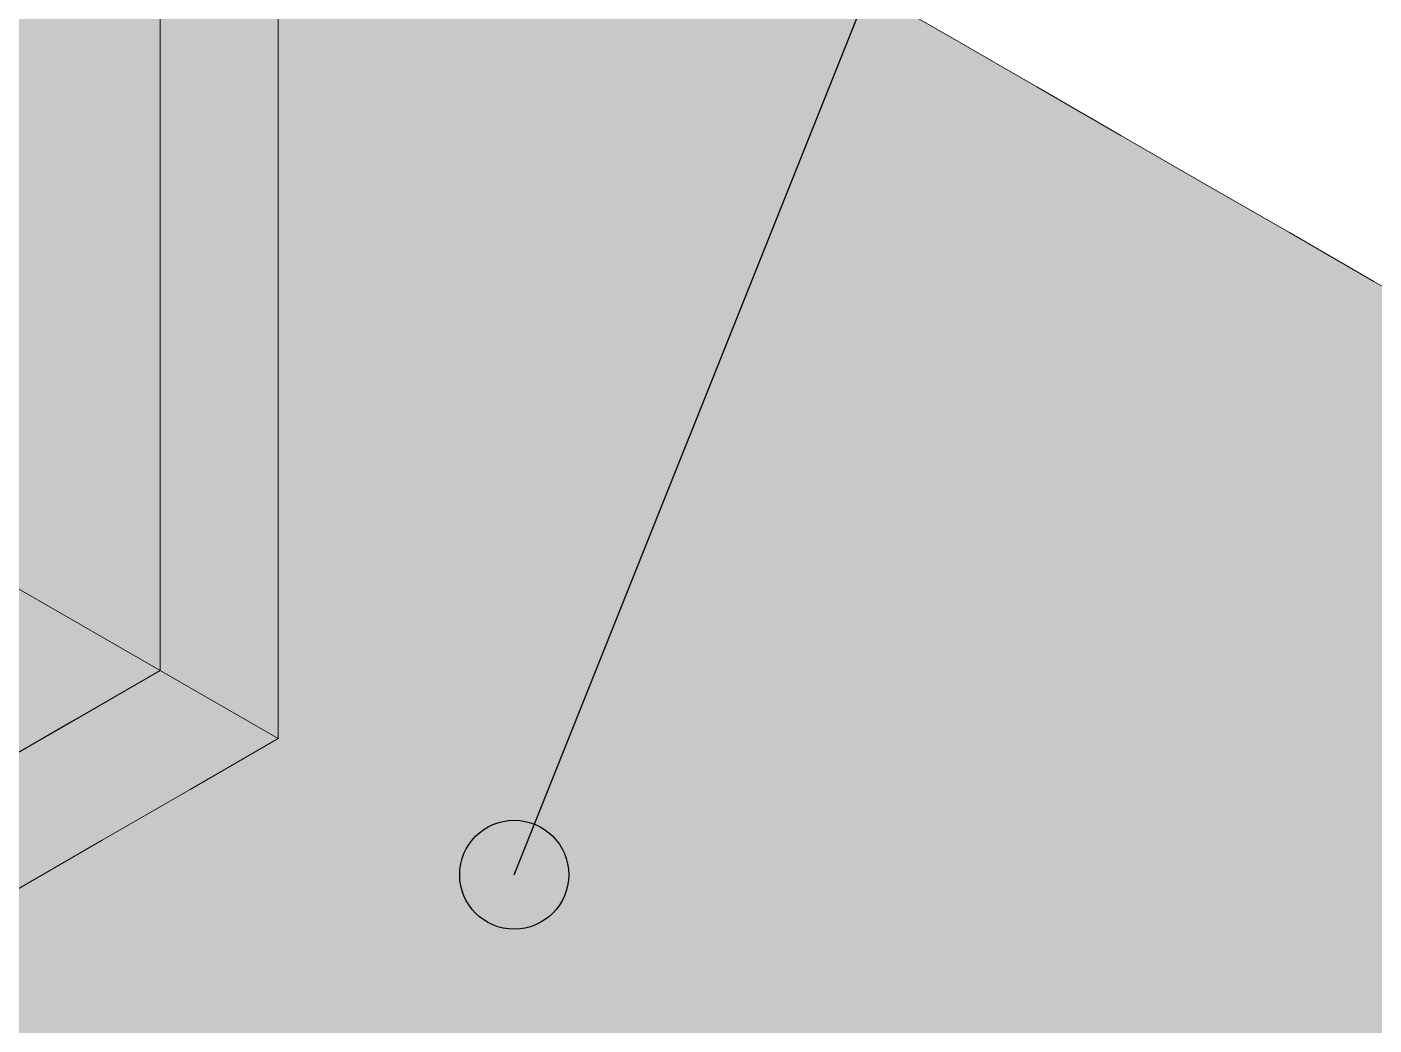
# Model space of a CAD drawing. Header units: metres. Extents: x 349021 to 349543, y 9281040 to 9281959.
# Drawn here: x 349203.7502 to 349203.948, y 9281042.2009 to 9281042.3475 of the extents above; entities that cross this region are included whole.
import ezdxf

# ---------------------------------------------------------------- set-up
doc = ezdxf.new("R2010")
doc.units = ezdxf.units.M
doc.header["$LTSCALE"] = 0.25
doc.layers.add('ISO-3D', color=7, linetype='CONTINUOUS', lineweight=13)
doc.layers.add('ISO-3D-ARISTAS', color=250, linetype='CONTINUOUS', lineweight=13)
doc.layers.add('LLAMADAS-NUM', color=30, linetype='CONTINUOUS', lineweight=25, true_color=0xc05014)

msp = doc.modelspace()

# ---------------------------------------------------------------- linework, layer by layer
at = {"layer": 'ISO-3D', "true_color": 0x7f7e7a}
for points in [[(349203.76981, 9281042.353), (349203.75769, 9281042.346), (349203.76981, 9281042.368), (349203.75769, 9281042.361)], [(349203.75769, 9281042.346), (349203.74556, 9281042.339), (349203.75769, 9281042.361), (349203.74556, 9281042.354)], [(349203.76981, 9281042.33871), (349203.75769, 9281042.33171), (349203.76981, 9281042.353), (349203.75769, 9281042.346)], [(349203.75769, 9281042.33171), (349203.74556, 9281042.32471), (349203.75769, 9281042.346), (349203.74556, 9281042.339)], [(349203.76981, 9281042.32443), (349203.75769, 9281042.31743), (349203.76981, 9281042.33871), (349203.75769, 9281042.33171)], [(349203.75769, 9281042.31743), (349203.74556, 9281042.31043), (349203.75769, 9281042.33171), (349203.74556, 9281042.32471)], [(349203.76981, 9281042.31014), (349203.75769, 9281042.30314), (349203.76981, 9281042.32443), (349203.75769, 9281042.31743)], [(349203.75769, 9281042.30314), (349203.74556, 9281042.29614), (349203.75769, 9281042.31743), (349203.74556, 9281042.31043)], [(349203.76981, 9281042.29586), (349203.75769, 9281042.28886), (349203.76981, 9281042.31014), (349203.75769, 9281042.30314)], [(349203.75769, 9281042.28886), (349203.74556, 9281042.28186), (349203.75769, 9281042.30314), (349203.74556, 9281042.29614)], [(349203.76981, 9281042.28157), (349203.75769, 9281042.27457), (349203.76981, 9281042.29586), (349203.75769, 9281042.28886)], [(349203.75769, 9281042.27457), (349203.74556, 9281042.26757), (349203.75769, 9281042.28886), (349203.74556, 9281042.28186)], [(349203.76981, 9281042.26729), (349203.75769, 9281042.26029), (349203.76981, 9281042.28157), (349203.75769, 9281042.27457)], [(349203.75769, 9281042.26029), (349203.74556, 9281042.25329), (349203.75769, 9281042.27457), (349203.74556, 9281042.26757)], [(349203.76981, 9281042.253), (349203.75769, 9281042.246), (349203.76981, 9281042.26729), (349203.75769, 9281042.26029)], [(349203.75769, 9281042.246), (349203.74556, 9281042.239), (349203.75769, 9281042.26029), (349203.74556, 9281042.25329)]]:
    msp.add_solid(points, dxfattribs=at)
at = {"layer": 'ISO-3D', "true_color": 0x8e8d88}
for points in [[(349203.74672, 9281042.35205), (349203.75826, 9281042.34538), (349203.74672, 9281042.36633), (349203.75826, 9281042.35967)], [(349203.7742, 9281042.3519), (349203.76128, 9281042.34444), (349203.7742, 9281042.36645), (349203.76128, 9281042.35898)], [(349203.75826, 9281042.34538), (349203.76981, 9281042.33871), (349203.75826, 9281042.35967), (349203.76981, 9281042.353)], [(349203.76128, 9281042.34444), (349203.74835, 9281042.33697), (349203.76128, 9281042.35898), (349203.74835, 9281042.35152)], [(349203.78713, 9281042.34482), (349203.7742, 9281042.33735), (349203.78713, 9281042.35936), (349203.7742, 9281042.3519)], [(349203.74672, 9281042.33776), (349203.75826, 9281042.3311), (349203.74672, 9281042.35205), (349203.75826, 9281042.34538)], [(349203.7742, 9281042.33735), (349203.76128, 9281042.32989), (349203.7742, 9281042.3519), (349203.76128, 9281042.34444)], [(349203.76128, 9281042.32989), (349203.74835, 9281042.32243), (349203.76128, 9281042.34444), (349203.74835, 9281042.33697)], [(349203.75826, 9281042.3311), (349203.76981, 9281042.32443), (349203.75826, 9281042.34538), (349203.76981, 9281042.33871)], [(349203.78713, 9281042.33027), (349203.7742, 9281042.32281), (349203.78713, 9281042.34482), (349203.7742, 9281042.33735)], [(349203.74672, 9281042.32348), (349203.75826, 9281042.31681), (349203.74672, 9281042.33776), (349203.75826, 9281042.3311)], [(349203.7742, 9281042.32281), (349203.76128, 9281042.31535), (349203.7742, 9281042.33735), (349203.76128, 9281042.32989)], [(349203.76128, 9281042.31535), (349203.74835, 9281042.30788), (349203.76128, 9281042.32989), (349203.74835, 9281042.32243)], [(349203.75826, 9281042.31681), (349203.76981, 9281042.31014), (349203.75826, 9281042.3311), (349203.76981, 9281042.32443)], [(349203.78713, 9281042.31573), (349203.7742, 9281042.30826), (349203.78713, 9281042.33027), (349203.7742, 9281042.32281)], [(349203.74672, 9281042.30919), (349203.75826, 9281042.30252), (349203.74672, 9281042.32348), (349203.75826, 9281042.31681)], [(349203.7742, 9281042.30826), (349203.76128, 9281042.3008), (349203.7742, 9281042.32281), (349203.76128, 9281042.31535)], [(349203.75826, 9281042.30252), (349203.76981, 9281042.29586), (349203.75826, 9281042.31681), (349203.76981, 9281042.31014)], [(349203.76128, 9281042.3008), (349203.74835, 9281042.29334), (349203.76128, 9281042.31535), (349203.74835, 9281042.30788)], [(349203.78713, 9281042.30118), (349203.7742, 9281042.29372), (349203.78713, 9281042.31573), (349203.7742, 9281042.30826)], [(349203.74672, 9281042.2949), (349203.75826, 9281042.28824), (349203.74672, 9281042.30919), (349203.75826, 9281042.30252)], [(349203.7742, 9281042.29372), (349203.76128, 9281042.28625), (349203.7742, 9281042.30826), (349203.76128, 9281042.3008)], [(349203.75826, 9281042.28824), (349203.76981, 9281042.28157), (349203.75826, 9281042.30252), (349203.76981, 9281042.29586)], [(349203.76128, 9281042.28625), (349203.74835, 9281042.27879), (349203.76128, 9281042.3008), (349203.74835, 9281042.29334)], [(349203.78713, 9281042.28664), (349203.7742, 9281042.27917), (349203.78713, 9281042.30118), (349203.7742, 9281042.29372)], [(349203.74672, 9281042.28062), (349203.75826, 9281042.27395), (349203.74672, 9281042.2949), (349203.75826, 9281042.28824)], [(349203.7742, 9281042.27917), (349203.76128, 9281042.27171), (349203.7742, 9281042.29372), (349203.76128, 9281042.28625)], [(349203.75826, 9281042.27395), (349203.76981, 9281042.26729), (349203.75826, 9281042.28824), (349203.76981, 9281042.28157)], [(349203.78713, 9281042.27209), (349203.7742, 9281042.26463), (349203.78713, 9281042.28664), (349203.7742, 9281042.27917)], [(349203.76128, 9281042.27171), (349203.74835, 9281042.26425), (349203.76128, 9281042.28625), (349203.74835, 9281042.27879)], [(349203.74672, 9281042.26633), (349203.75826, 9281042.25967), (349203.74672, 9281042.28062), (349203.75826, 9281042.27395)], [(349203.7742, 9281042.26463), (349203.76128, 9281042.25716), (349203.7742, 9281042.27917), (349203.76128, 9281042.27171)], [(349203.75826, 9281042.25967), (349203.76981, 9281042.253), (349203.75826, 9281042.27395), (349203.76981, 9281042.26729)], [(349203.76128, 9281042.25716), (349203.74835, 9281042.2497), (349203.76128, 9281042.27171), (349203.74835, 9281042.26425)], [(349203.78713, 9281042.25755), (349203.7742, 9281042.25008), (349203.78713, 9281042.27209), (349203.7742, 9281042.26463)], [(349203.7742, 9281042.25008), (349203.76128, 9281042.24262), (349203.7742, 9281042.26463), (349203.76128, 9281042.25716)], [(349203.76128, 9281042.24262), (349203.74835, 9281042.23516), (349203.76128, 9281042.25716), (349203.74835, 9281042.2497)], [(349203.78713, 9281042.243), (349203.7742, 9281042.23554), (349203.78713, 9281042.25755), (349203.7742, 9281042.25008)], [(349203.7742, 9281042.23554), (349203.76128, 9281042.22807), (349203.7742, 9281042.25008), (349203.76128, 9281042.24262)], [(349203.76128, 9281042.22807), (349203.74835, 9281042.22061), (349203.76128, 9281042.24262), (349203.74835, 9281042.23516)]]:
    msp.add_solid(points, dxfattribs=at)
at = {"layer": 'ISO-3D', "true_color": 0x9e9d98}
for points in [[(349203.7995, 9281042.35086), (349203.81188, 9281042.34371), (349203.7995, 9281042.36586), (349203.81188, 9281042.35871)], [(349203.82425, 9281042.35157), (349203.83662, 9281042.34443), (349203.82425, 9281042.36657), (349203.83662, 9281042.35943)], [(349203.84899, 9281042.35229), (349203.86136, 9281042.34514), (349203.84899, 9281042.36729), (349203.86136, 9281042.36014)], [(349203.86136, 9281042.34514), (349203.87373, 9281042.338), (349203.86136, 9281042.36014), (349203.87373, 9281042.353)], [(349203.78713, 9281042.343), (349203.7995, 9281042.33586), (349203.78713, 9281042.358), (349203.7995, 9281042.35086)], [(349203.81188, 9281042.34371), (349203.82425, 9281042.33657), (349203.81188, 9281042.35871), (349203.82425, 9281042.35157)], [(349203.83662, 9281042.34443), (349203.84899, 9281042.33729), (349203.83662, 9281042.35943), (349203.84899, 9281042.35229)], [(349203.82425, 9281042.33657), (349203.83662, 9281042.32943), (349203.82425, 9281042.35157), (349203.83662, 9281042.34443)], [(349203.84899, 9281042.33729), (349203.86136, 9281042.33014), (349203.84899, 9281042.35229), (349203.86136, 9281042.34514)], [(349203.87373, 9281042.338), (349203.88611, 9281042.33086), (349203.87373, 9281042.353), (349203.88611, 9281042.34586)], [(349203.7995, 9281042.33586), (349203.81188, 9281042.32871), (349203.7995, 9281042.35086), (349203.81188, 9281042.34371)], [(349203.88611, 9281042.33086), (349203.89848, 9281042.32371), (349203.88611, 9281042.34586), (349203.89848, 9281042.33871)], [(349203.81188, 9281042.32871), (349203.82425, 9281042.32157), (349203.81188, 9281042.34371), (349203.82425, 9281042.33657)], [(349203.83662, 9281042.32943), (349203.84899, 9281042.32229), (349203.83662, 9281042.34443), (349203.84899, 9281042.33729)], [(349203.86136, 9281042.33014), (349203.87373, 9281042.323), (349203.86136, 9281042.34514), (349203.87373, 9281042.338)], [(349203.78713, 9281042.32871), (349203.7995, 9281042.32157), (349203.78713, 9281042.343), (349203.7995, 9281042.33586)], [(349203.87373, 9281042.323), (349203.88611, 9281042.31586), (349203.87373, 9281042.338), (349203.88611, 9281042.33086)], [(349203.89848, 9281042.32371), (349203.91085, 9281042.31657), (349203.89848, 9281042.33871), (349203.91085, 9281042.33157)], [(349203.7995, 9281042.32157), (349203.81188, 9281042.31443), (349203.7995, 9281042.33586), (349203.81188, 9281042.32871)], [(349203.82425, 9281042.32157), (349203.83662, 9281042.31443), (349203.82425, 9281042.33657), (349203.83662, 9281042.32943)], [(349203.84899, 9281042.32229), (349203.86136, 9281042.31514), (349203.84899, 9281042.33729), (349203.86136, 9281042.33014)], [(349203.86136, 9281042.31514), (349203.87373, 9281042.308), (349203.86136, 9281042.33014), (349203.87373, 9281042.323)], [(349203.88611, 9281042.31586), (349203.89848, 9281042.30871), (349203.88611, 9281042.33086), (349203.89848, 9281042.32371)], [(349203.91085, 9281042.31657), (349203.92322, 9281042.30943), (349203.91085, 9281042.33157), (349203.92322, 9281042.32443)], [(349203.78713, 9281042.31443), (349203.7995, 9281042.30729), (349203.78713, 9281042.32871), (349203.7995, 9281042.32157)], [(349203.81188, 9281042.31443), (349203.82425, 9281042.30729), (349203.81188, 9281042.32871), (349203.82425, 9281042.32157)], [(349203.83662, 9281042.31443), (349203.84899, 9281042.30729), (349203.83662, 9281042.32943), (349203.84899, 9281042.32229)], [(349203.92322, 9281042.30943), (349203.93559, 9281042.30229), (349203.92322, 9281042.32443), (349203.93559, 9281042.31729)], [(349203.84899, 9281042.30729), (349203.86136, 9281042.30014), (349203.84899, 9281042.32229), (349203.86136, 9281042.31514)], [(349203.87373, 9281042.308), (349203.88611, 9281042.30086), (349203.87373, 9281042.323), (349203.88611, 9281042.31586)], [(349203.89848, 9281042.30871), (349203.91085, 9281042.30157), (349203.89848, 9281042.32371), (349203.91085, 9281042.31657)], [(349203.7995, 9281042.30729), (349203.81188, 9281042.30014), (349203.7995, 9281042.32157), (349203.81188, 9281042.31443)], [(349203.82425, 9281042.30729), (349203.83662, 9281042.30014), (349203.82425, 9281042.32157), (349203.83662, 9281042.31443)], [(349203.91085, 9281042.30157), (349203.92322, 9281042.29443), (349203.91085, 9281042.31657), (349203.92322, 9281042.30943)], [(349203.93559, 9281042.30229), (349203.94797, 9281042.29514), (349203.93559, 9281042.31729), (349203.94797, 9281042.31014)], [(349203.78713, 9281042.30014), (349203.7995, 9281042.293), (349203.78713, 9281042.31443), (349203.7995, 9281042.30729)], [(349203.81188, 9281042.30014), (349203.82425, 9281042.293), (349203.81188, 9281042.31443), (349203.82425, 9281042.30729)], [(349203.83662, 9281042.30014), (349203.84899, 9281042.293), (349203.83662, 9281042.31443), (349203.84899, 9281042.30729)], [(349203.86136, 9281042.30014), (349203.87373, 9281042.293), (349203.86136, 9281042.31514), (349203.87373, 9281042.308)], [(349203.88611, 9281042.30086), (349203.89848, 9281042.29371), (349203.88611, 9281042.31586), (349203.89848, 9281042.30871)], [(349203.94797, 9281042.29514), (349203.96034, 9281042.288), (349203.94797, 9281042.31014), (349203.96034, 9281042.303)], [(349203.89848, 9281042.29371), (349203.91085, 9281042.28657), (349203.89848, 9281042.30871), (349203.91085, 9281042.30157)], [(349203.92322, 9281042.29443), (349203.93559, 9281042.28729), (349203.92322, 9281042.30943), (349203.93559, 9281042.30229)], [(349203.7995, 9281042.293), (349203.81188, 9281042.28586), (349203.7995, 9281042.30729), (349203.81188, 9281042.30014)], [(349203.82425, 9281042.293), (349203.83662, 9281042.28586), (349203.82425, 9281042.30729), (349203.83662, 9281042.30014)], [(349203.84899, 9281042.293), (349203.86136, 9281042.28586), (349203.84899, 9281042.30729), (349203.86136, 9281042.30014)], [(349203.87373, 9281042.293), (349203.88611, 9281042.28586), (349203.87373, 9281042.308), (349203.88611, 9281042.30086)], [(349203.93559, 9281042.28729), (349203.94797, 9281042.28014), (349203.93559, 9281042.30229), (349203.94797, 9281042.29514)], [(349203.78713, 9281042.28586), (349203.7995, 9281042.27871), (349203.78713, 9281042.30014), (349203.7995, 9281042.293)], [(349203.81188, 9281042.28586), (349203.82425, 9281042.27871), (349203.81188, 9281042.30014), (349203.82425, 9281042.293)], [(349203.83662, 9281042.28586), (349203.84899, 9281042.27871), (349203.83662, 9281042.30014), (349203.84899, 9281042.293)], [(349203.86136, 9281042.28586), (349203.87373, 9281042.27871), (349203.86136, 9281042.30014), (349203.87373, 9281042.293)], [(349203.88611, 9281042.28586), (349203.89848, 9281042.27871), (349203.88611, 9281042.30086), (349203.89848, 9281042.29371)], [(349203.91085, 9281042.28657), (349203.92322, 9281042.27943), (349203.91085, 9281042.30157), (349203.92322, 9281042.29443)], [(349203.92322, 9281042.27943), (349203.93559, 9281042.27229), (349203.92322, 9281042.29443), (349203.93559, 9281042.28729)], [(349203.94797, 9281042.28014), (349203.96034, 9281042.273), (349203.94797, 9281042.29514), (349203.96034, 9281042.288)], [(349203.7995, 9281042.27871), (349203.81188, 9281042.27157), (349203.7995, 9281042.293), (349203.81188, 9281042.28586)], [(349203.82425, 9281042.27871), (349203.83662, 9281042.27157), (349203.82425, 9281042.293), (349203.83662, 9281042.28586)], [(349203.84899, 9281042.27871), (349203.86136, 9281042.27157), (349203.84899, 9281042.293), (349203.86136, 9281042.28586)], [(349203.87373, 9281042.27871), (349203.88611, 9281042.27157), (349203.87373, 9281042.293), (349203.88611, 9281042.28586)], [(349203.89848, 9281042.27871), (349203.91085, 9281042.27157), (349203.89848, 9281042.29371), (349203.91085, 9281042.28657)], [(349203.91085, 9281042.27157), (349203.92322, 9281042.26443), (349203.91085, 9281042.28657), (349203.92322, 9281042.27943)], [(349203.93559, 9281042.27229), (349203.94797, 9281042.26514), (349203.93559, 9281042.28729), (349203.94797, 9281042.28014)], [(349203.78713, 9281042.27157), (349203.7995, 9281042.26443), (349203.78713, 9281042.28586), (349203.7995, 9281042.27871)], [(349203.81188, 9281042.27157), (349203.82425, 9281042.26443), (349203.81188, 9281042.28586), (349203.82425, 9281042.27871)], [(349203.83662, 9281042.27157), (349203.84899, 9281042.26443), (349203.83662, 9281042.28586), (349203.84899, 9281042.27871)], [(349203.86136, 9281042.27157), (349203.87373, 9281042.26443), (349203.86136, 9281042.28586), (349203.87373, 9281042.27871)], [(349203.88611, 9281042.27157), (349203.89848, 9281042.26443), (349203.88611, 9281042.28586), (349203.89848, 9281042.27871)], [(349203.7995, 9281042.26443), (349203.81188, 9281042.25729), (349203.7995, 9281042.27871), (349203.81188, 9281042.27157)], [(349203.82425, 9281042.26443), (349203.83662, 9281042.25729), (349203.82425, 9281042.27871), (349203.83662, 9281042.27157)], [(349203.84899, 9281042.26443), (349203.86136, 9281042.25729), (349203.84899, 9281042.27871), (349203.86136, 9281042.27157)], [(349203.87373, 9281042.26443), (349203.88611, 9281042.25729), (349203.87373, 9281042.27871), (349203.88611, 9281042.27157)], [(349203.89848, 9281042.26443), (349203.91085, 9281042.25729), (349203.89848, 9281042.27871), (349203.91085, 9281042.27157)], [(349203.92322, 9281042.26443), (349203.93559, 9281042.25729), (349203.92322, 9281042.27943), (349203.93559, 9281042.27229)], [(349203.94797, 9281042.26514), (349203.96034, 9281042.258), (349203.94797, 9281042.28014), (349203.96034, 9281042.273)], [(349203.78713, 9281042.25729), (349203.7995, 9281042.25014), (349203.78713, 9281042.27157), (349203.7995, 9281042.26443)], [(349203.81188, 9281042.25729), (349203.82425, 9281042.25014), (349203.81188, 9281042.27157), (349203.82425, 9281042.26443)], [(349203.83662, 9281042.25729), (349203.84899, 9281042.25014), (349203.83662, 9281042.27157), (349203.84899, 9281042.26443)], [(349203.86136, 9281042.25729), (349203.87373, 9281042.25014), (349203.86136, 9281042.27157), (349203.87373, 9281042.26443)], [(349203.88611, 9281042.25729), (349203.89848, 9281042.25014), (349203.88611, 9281042.27157), (349203.89848, 9281042.26443)], [(349203.91085, 9281042.25729), (349203.92322, 9281042.25014), (349203.91085, 9281042.27157), (349203.92322, 9281042.26443)], [(349203.93559, 9281042.25729), (349203.94797, 9281042.25014), (349203.93559, 9281042.27229), (349203.94797, 9281042.26514)], [(349203.74672, 9281042.253), (349203.75826, 9281042.24633), (349203.74672, 9281042.26633), (349203.75826, 9281042.25967)], [(349203.94797, 9281042.25014), (349203.96034, 9281042.243), (349203.94797, 9281042.26514), (349203.96034, 9281042.258)], [(349203.7995, 9281042.25014), (349203.81188, 9281042.243), (349203.7995, 9281042.26443), (349203.81188, 9281042.25729)], [(349203.82425, 9281042.25014), (349203.83662, 9281042.243), (349203.82425, 9281042.26443), (349203.83662, 9281042.25729)], [(349203.84899, 9281042.25014), (349203.86136, 9281042.243), (349203.84899, 9281042.26443), (349203.86136, 9281042.25729)], [(349203.87373, 9281042.25014), (349203.88611, 9281042.243), (349203.87373, 9281042.26443), (349203.88611, 9281042.25729)], [(349203.89848, 9281042.25014), (349203.91085, 9281042.243), (349203.89848, 9281042.26443), (349203.91085, 9281042.25729)], [(349203.92322, 9281042.25014), (349203.93559, 9281042.243), (349203.92322, 9281042.26443), (349203.93559, 9281042.25729)], [(349203.75826, 9281042.24633), (349203.76981, 9281042.23967), (349203.75826, 9281042.25967), (349203.76981, 9281042.253)], [(349203.78713, 9281042.243), (349203.7995, 9281042.23586), (349203.78713, 9281042.25729), (349203.7995, 9281042.25014)], [(349203.81188, 9281042.243), (349203.82425, 9281042.23586), (349203.81188, 9281042.25729), (349203.82425, 9281042.25014)], [(349203.83662, 9281042.243), (349203.84899, 9281042.23586), (349203.83662, 9281042.25729), (349203.84899, 9281042.25014)], [(349203.86136, 9281042.243), (349203.87373, 9281042.23586), (349203.86136, 9281042.25729), (349203.87373, 9281042.25014)], [(349203.88611, 9281042.243), (349203.89848, 9281042.23586), (349203.88611, 9281042.25729), (349203.89848, 9281042.25014)], [(349203.91085, 9281042.243), (349203.92322, 9281042.23586), (349203.91085, 9281042.25729), (349203.92322, 9281042.25014)], [(349203.93559, 9281042.243), (349203.94797, 9281042.23586), (349203.93559, 9281042.25729), (349203.94797, 9281042.25014)], [(349203.74672, 9281042.23967), (349203.75826, 9281042.233), (349203.74672, 9281042.253), (349203.75826, 9281042.24633)], [(349203.76981, 9281042.23967), (349203.77847, 9281042.23467), (349203.76981, 9281042.253), (349203.77847, 9281042.248)], [(349203.7995, 9281042.23586), (349203.81188, 9281042.22871), (349203.7995, 9281042.25014), (349203.81188, 9281042.243)], [(349203.82425, 9281042.23586), (349203.83662, 9281042.22871), (349203.82425, 9281042.25014), (349203.83662, 9281042.243)], [(349203.84899, 9281042.23586), (349203.86136, 9281042.22871), (349203.84899, 9281042.25014), (349203.86136, 9281042.243)], [(349203.87373, 9281042.23586), (349203.88611, 9281042.22871), (349203.87373, 9281042.25014), (349203.88611, 9281042.243)], [(349203.89848, 9281042.23586), (349203.91085, 9281042.22871), (349203.89848, 9281042.25014), (349203.91085, 9281042.243)], [(349203.92322, 9281042.23586), (349203.93559, 9281042.22871), (349203.92322, 9281042.25014), (349203.93559, 9281042.243)], [(349203.94797, 9281042.23586), (349203.96034, 9281042.22871), (349203.94797, 9281042.25014), (349203.96034, 9281042.243)], [(349203.77847, 9281042.23467), (349203.78713, 9281042.22967), (349203.77847, 9281042.248), (349203.78713, 9281042.243)], [(349203.75826, 9281042.233), (349203.76981, 9281042.22633), (349203.75826, 9281042.24633), (349203.76981, 9281042.23967)], [(349203.78713, 9281042.22967), (349203.7995, 9281042.22252), (349203.78713, 9281042.243), (349203.7995, 9281042.23586)], [(349203.81188, 9281042.22871), (349203.82425, 9281042.22157), (349203.81188, 9281042.243), (349203.82425, 9281042.23586)], [(349203.83662, 9281042.22871), (349203.84899, 9281042.22157), (349203.83662, 9281042.243), (349203.84899, 9281042.23586)], [(349203.86136, 9281042.22871), (349203.87373, 9281042.22157), (349203.86136, 9281042.243), (349203.87373, 9281042.23586)], [(349203.88611, 9281042.22871), (349203.89848, 9281042.22157), (349203.88611, 9281042.243), (349203.89848, 9281042.23586)], [(349203.91085, 9281042.22871), (349203.92322, 9281042.22157), (349203.91085, 9281042.243), (349203.92322, 9281042.23586)], [(349203.93559, 9281042.22871), (349203.94797, 9281042.22157), (349203.93559, 9281042.243), (349203.94797, 9281042.23586)], [(349203.74672, 9281042.22633), (349203.75826, 9281042.21967), (349203.74672, 9281042.23967), (349203.75826, 9281042.233)], [(349203.76981, 9281042.22633), (349203.77847, 9281042.22133), (349203.76981, 9281042.23967), (349203.77847, 9281042.23467)], [(349203.7995, 9281042.22252), (349203.81188, 9281042.21538), (349203.7995, 9281042.23586), (349203.81188, 9281042.22871)], [(349203.82425, 9281042.22157), (349203.83662, 9281042.21443), (349203.82425, 9281042.23586), (349203.83662, 9281042.22871)], [(349203.84899, 9281042.22157), (349203.86136, 9281042.21443), (349203.84899, 9281042.23586), (349203.86136, 9281042.22871)], [(349203.87373, 9281042.22157), (349203.88611, 9281042.21443), (349203.87373, 9281042.23586), (349203.88611, 9281042.22871)], [(349203.89848, 9281042.22157), (349203.91085, 9281042.21443), (349203.89848, 9281042.23586), (349203.91085, 9281042.22871)], [(349203.92322, 9281042.22157), (349203.93559, 9281042.21443), (349203.92322, 9281042.23586), (349203.93559, 9281042.22871)], [(349203.94797, 9281042.22157), (349203.96034, 9281042.21443), (349203.94797, 9281042.23586), (349203.96034, 9281042.22871)], [(349203.75826, 9281042.21967), (349203.76981, 9281042.213), (349203.75826, 9281042.233), (349203.76981, 9281042.22633)], [(349203.77847, 9281042.22133), (349203.78713, 9281042.21633), (349203.77847, 9281042.23467), (349203.78713, 9281042.22967)], [(349203.78713, 9281042.21633), (349203.7995, 9281042.20919), (349203.78713, 9281042.22967), (349203.7995, 9281042.22252)], [(349203.81188, 9281042.21538), (349203.82425, 9281042.20824), (349203.81188, 9281042.22871), (349203.82425, 9281042.22157)], [(349203.83662, 9281042.21443), (349203.84899, 9281042.20729), (349203.83662, 9281042.22871), (349203.84899, 9281042.22157)], [(349203.86136, 9281042.21443), (349203.87373, 9281042.20729), (349203.86136, 9281042.22871), (349203.87373, 9281042.22157)], [(349203.88611, 9281042.21443), (349203.89848, 9281042.20729), (349203.88611, 9281042.22871), (349203.89848, 9281042.22157)], [(349203.91085, 9281042.21443), (349203.92322, 9281042.20729), (349203.91085, 9281042.22871), (349203.92322, 9281042.22157)], [(349203.93559, 9281042.21443), (349203.94797, 9281042.20729), (349203.93559, 9281042.22871), (349203.94797, 9281042.22157)], [(349203.74672, 9281042.21205), (349203.75826, 9281042.20538), (349203.74672, 9281042.22633), (349203.75826, 9281042.21967)], [(349203.76981, 9281042.213), (349203.77847, 9281042.208), (349203.76981, 9281042.22633), (349203.77847, 9281042.22133)], [(349203.77847, 9281042.208), (349203.78713, 9281042.203), (349203.77847, 9281042.22133), (349203.78713, 9281042.21633)], [(349203.7995, 9281042.20919), (349203.81188, 9281042.20205), (349203.7995, 9281042.22252), (349203.81188, 9281042.21538)], [(349203.82425, 9281042.20824), (349203.83662, 9281042.2011), (349203.82425, 9281042.22157), (349203.83662, 9281042.21443)], [(349203.84899, 9281042.20729), (349203.86136, 9281042.20014), (349203.84899, 9281042.22157), (349203.86136, 9281042.21443)], [(349203.87373, 9281042.20729), (349203.88611, 9281042.20014), (349203.87373, 9281042.22157), (349203.88611, 9281042.21443)], [(349203.89848, 9281042.20729), (349203.91085, 9281042.20014), (349203.89848, 9281042.22157), (349203.91085, 9281042.21443)], [(349203.92322, 9281042.20729), (349203.93559, 9281042.20014), (349203.92322, 9281042.22157), (349203.93559, 9281042.21443)], [(349203.94797, 9281042.20729), (349203.96034, 9281042.20014), (349203.94797, 9281042.22157), (349203.96034, 9281042.21443)], [(349203.75826, 9281042.20538), (349203.76981, 9281042.19871), (349203.75826, 9281042.21967), (349203.76981, 9281042.213)], [(349203.78713, 9281042.203), (349203.7995, 9281042.19586), (349203.78713, 9281042.21633), (349203.7995, 9281042.20919)], [(349203.81188, 9281042.20205), (349203.82425, 9281042.1949), (349203.81188, 9281042.21538), (349203.82425, 9281042.20824)], [(349203.83662, 9281042.2011), (349203.84899, 9281042.19395), (349203.83662, 9281042.21443), (349203.84899, 9281042.20729)], [(349203.86136, 9281042.20014), (349203.87373, 9281042.193), (349203.86136, 9281042.21443), (349203.87373, 9281042.20729)], [(349203.88611, 9281042.20014), (349203.89848, 9281042.193), (349203.88611, 9281042.21443), (349203.89848, 9281042.20729)], [(349203.91085, 9281042.20014), (349203.92322, 9281042.193), (349203.91085, 9281042.21443), (349203.92322, 9281042.20729)], [(349203.93559, 9281042.20014), (349203.94797, 9281042.193), (349203.93559, 9281042.21443), (349203.94797, 9281042.20729)], [(349203.74672, 9281042.19776), (349203.75826, 9281042.1911), (349203.74672, 9281042.21205), (349203.75826, 9281042.20538)], [(349203.76981, 9281042.19871), (349203.77847, 9281042.19371), (349203.76981, 9281042.213), (349203.77847, 9281042.208)], [(349203.7995, 9281042.19586), (349203.81188, 9281042.18871), (349203.7995, 9281042.20919), (349203.81188, 9281042.20205)], [(349203.77847, 9281042.19371), (349203.78713, 9281042.18871), (349203.77847, 9281042.208), (349203.78713, 9281042.203)], [(349203.82425, 9281042.1949), (349203.83662, 9281042.18776), (349203.82425, 9281042.20824), (349203.83662, 9281042.2011)], [(349203.84899, 9281042.19395), (349203.86136, 9281042.18681), (349203.84899, 9281042.20729), (349203.86136, 9281042.20014)], [(349203.87373, 9281042.193), (349203.88611, 9281042.18586), (349203.87373, 9281042.20729), (349203.88611, 9281042.20014)], [(349203.89848, 9281042.193), (349203.91085, 9281042.18586), (349203.89848, 9281042.20729), (349203.91085, 9281042.20014)], [(349203.92322, 9281042.193), (349203.93559, 9281042.18586), (349203.92322, 9281042.20729), (349203.93559, 9281042.20014)], [(349203.94797, 9281042.193), (349203.96034, 9281042.18586), (349203.94797, 9281042.20729), (349203.96034, 9281042.20014)], [(349203.75826, 9281042.1911), (349203.76981, 9281042.18443), (349203.75826, 9281042.20538), (349203.76981, 9281042.19871)], [(349203.78713, 9281042.18871), (349203.7995, 9281042.18157), (349203.78713, 9281042.203), (349203.7995, 9281042.19586)], [(349203.81188, 9281042.18871), (349203.82425, 9281042.18157), (349203.81188, 9281042.20205), (349203.82425, 9281042.1949)], [(349203.83662, 9281042.18776), (349203.84899, 9281042.18062), (349203.83662, 9281042.2011), (349203.84899, 9281042.19395)]]:
    msp.add_solid(points, dxfattribs=at)
at = {"layer": 'ISO-3D', "true_color": 0xb0aea8}
for points in [[(349203.73888, 9281042.36086), (349203.75125, 9281042.35371), (349203.72676, 9281042.35386), (349203.73913, 9281042.34671)], [(349203.76338, 9281042.36071), (349203.77575, 9281042.35357), (349203.75125, 9281042.35371), (349203.76363, 9281042.34657)], [(349203.78787, 9281042.36057), (349203.80025, 9281042.35343), (349203.77575, 9281042.35357), (349203.78812, 9281042.34643)], [(349203.81237, 9281042.36043), (349203.82474, 9281042.35329), (349203.80025, 9281042.35343), (349203.81262, 9281042.34629)], [(349203.83687, 9281042.36029), (349203.84924, 9281042.35314), (349203.82474, 9281042.35329), (349203.83711, 9281042.34614)], [(349203.86136, 9281042.36014), (349203.87373, 9281042.353), (349203.84924, 9281042.35314), (349203.86161, 9281042.346)], [(349203.75125, 9281042.35371), (349203.76363, 9281042.34657), (349203.73913, 9281042.34671), (349203.7515, 9281042.33957)], [(349203.77575, 9281042.35357), (349203.78812, 9281042.34643), (349203.76363, 9281042.34657), (349203.776, 9281042.33943)], [(349203.80025, 9281042.35343), (349203.81262, 9281042.34629), (349203.78812, 9281042.34643), (349203.80049, 9281042.33929)], [(349203.82474, 9281042.35329), (349203.83711, 9281042.34614), (349203.81262, 9281042.34629), (349203.82499, 9281042.33914)], [(349203.84924, 9281042.35314), (349203.86161, 9281042.346), (349203.83711, 9281042.34614), (349203.84949, 9281042.339)], [(349203.87373, 9281042.353), (349203.88611, 9281042.34586), (349203.86161, 9281042.346), (349203.87398, 9281042.33886)], [(349203.73913, 9281042.34671), (349203.7515, 9281042.33957), (349203.727, 9281042.33971), (349203.73938, 9281042.33257)], [(349203.76363, 9281042.34657), (349203.776, 9281042.33943), (349203.7515, 9281042.33957), (349203.76387, 9281042.33243)], [(349203.78812, 9281042.34643), (349203.80049, 9281042.33929), (349203.776, 9281042.33943), (349203.78837, 9281042.33229)], [(349203.81262, 9281042.34629), (349203.82499, 9281042.33914), (349203.80049, 9281042.33929), (349203.81287, 9281042.33214)], [(349203.83711, 9281042.34614), (349203.84949, 9281042.339), (349203.82499, 9281042.33914), (349203.83736, 9281042.332)], [(349203.86161, 9281042.346), (349203.87398, 9281042.33886), (349203.84949, 9281042.339), (349203.86186, 9281042.33186)], [(349203.88611, 9281042.34586), (349203.89848, 9281042.33871), (349203.87398, 9281042.33886), (349203.88635, 9281042.33171)], [(349203.7515, 9281042.33957), (349203.76387, 9281042.33243), (349203.73938, 9281042.33257), (349203.75175, 9281042.32543)], [(349203.776, 9281042.33943), (349203.78837, 9281042.33229), (349203.76387, 9281042.33243), (349203.77624, 9281042.32529)], [(349203.80049, 9281042.33929), (349203.81287, 9281042.33214), (349203.78837, 9281042.33229), (349203.80074, 9281042.32514)], [(349203.82499, 9281042.33914), (349203.83736, 9281042.332), (349203.81287, 9281042.33214), (349203.82524, 9281042.325)], [(349203.84949, 9281042.339), (349203.86186, 9281042.33186), (349203.83736, 9281042.332), (349203.84973, 9281042.32486)], [(349203.87398, 9281042.33886), (349203.88635, 9281042.33171), (349203.86186, 9281042.33186), (349203.87423, 9281042.32471)], [(349203.89848, 9281042.33871), (349203.91085, 9281042.33157), (349203.88635, 9281042.33171), (349203.89873, 9281042.32457)], [(349203.73938, 9281042.33257), (349203.75175, 9281042.32543), (349203.72725, 9281042.32557), (349203.73962, 9281042.31843)], [(349203.76387, 9281042.33243), (349203.77624, 9281042.32529), (349203.75175, 9281042.32543), (349203.76412, 9281042.31829)], [(349203.78837, 9281042.33229), (349203.80074, 9281042.32514), (349203.77624, 9281042.32529), (349203.78862, 9281042.31814)], [(349203.81287, 9281042.33214), (349203.82524, 9281042.325), (349203.80074, 9281042.32514), (349203.81311, 9281042.318)], [(349203.83736, 9281042.332), (349203.84973, 9281042.32486), (349203.82524, 9281042.325), (349203.83761, 9281042.31786)], [(349203.86186, 9281042.33186), (349203.87423, 9281042.32471), (349203.84973, 9281042.32486), (349203.8621, 9281042.31771)], [(349203.88635, 9281042.33171), (349203.89873, 9281042.32457), (349203.87423, 9281042.32471), (349203.8866, 9281042.31757)], [(349203.91085, 9281042.33157), (349203.92322, 9281042.32443), (349203.89873, 9281042.32457), (349203.9111, 9281042.31743)], [(349203.75175, 9281042.32543), (349203.76412, 9281042.31829), (349203.73962, 9281042.31843), (349203.752, 9281042.31129)], [(349203.77624, 9281042.32529), (349203.78862, 9281042.31814), (349203.76412, 9281042.31829), (349203.77649, 9281042.31114)], [(349203.80074, 9281042.32514), (349203.81311, 9281042.318), (349203.78862, 9281042.31814), (349203.80099, 9281042.311)], [(349203.82524, 9281042.325), (349203.83761, 9281042.31786), (349203.81311, 9281042.318), (349203.82548, 9281042.31086)], [(349203.84973, 9281042.32486), (349203.8621, 9281042.31771), (349203.83761, 9281042.31786), (349203.84998, 9281042.31071)], [(349203.87423, 9281042.32471), (349203.8866, 9281042.31757), (349203.8621, 9281042.31771), (349203.87448, 9281042.31057)], [(349203.89873, 9281042.32457), (349203.9111, 9281042.31743), (349203.8866, 9281042.31757), (349203.89897, 9281042.31043)], [(349203.92322, 9281042.32443), (349203.93559, 9281042.31729), (349203.9111, 9281042.31743), (349203.92347, 9281042.31029)], [(349203.73962, 9281042.31843), (349203.752, 9281042.31129), (349203.7275, 9281042.31143), (349203.73987, 9281042.30429)], [(349203.76412, 9281042.31829), (349203.77649, 9281042.31114), (349203.752, 9281042.31129), (349203.76437, 9281042.30414)], [(349203.78862, 9281042.31814), (349203.80099, 9281042.311), (349203.77649, 9281042.31114), (349203.78886, 9281042.304)], [(349203.81311, 9281042.318), (349203.82548, 9281042.31086), (349203.80099, 9281042.311), (349203.81336, 9281042.30386)], [(349203.83761, 9281042.31786), (349203.84998, 9281042.31071), (349203.82548, 9281042.31086), (349203.83786, 9281042.30371)], [(349203.8621, 9281042.31771), (349203.87448, 9281042.31057), (349203.84998, 9281042.31071), (349203.86235, 9281042.30357)], [(349203.8866, 9281042.31757), (349203.89897, 9281042.31043), (349203.87448, 9281042.31057), (349203.88685, 9281042.30343)], [(349203.9111, 9281042.31743), (349203.92347, 9281042.31029), (349203.89897, 9281042.31043), (349203.91134, 9281042.30329)], [(349203.93559, 9281042.31729), (349203.94797, 9281042.31014), (349203.92347, 9281042.31029), (349203.93584, 9281042.30314)], [(349203.752, 9281042.31129), (349203.76437, 9281042.30414), (349203.73987, 9281042.30429), (349203.75224, 9281042.29714)], [(349203.77649, 9281042.31114), (349203.78886, 9281042.304), (349203.76437, 9281042.30414), (349203.77674, 9281042.297)], [(349203.80099, 9281042.311), (349203.81336, 9281042.30386), (349203.78886, 9281042.304), (349203.80124, 9281042.29686)], [(349203.82548, 9281042.31086), (349203.83786, 9281042.30371), (349203.81336, 9281042.30386), (349203.82573, 9281042.29671)], [(349203.84998, 9281042.31071), (349203.86235, 9281042.30357), (349203.83786, 9281042.30371), (349203.85023, 9281042.29657)], [(349203.87448, 9281042.31057), (349203.88685, 9281042.30343), (349203.86235, 9281042.30357), (349203.87472, 9281042.29643)], [(349203.89897, 9281042.31043), (349203.91134, 9281042.30329), (349203.88685, 9281042.30343), (349203.89922, 9281042.29629)], [(349203.92347, 9281042.31029), (349203.93584, 9281042.30314), (349203.91134, 9281042.30329), (349203.92372, 9281042.29614)], [(349203.94797, 9281042.31014), (349203.96034, 9281042.303), (349203.93584, 9281042.30314), (349203.94821, 9281042.296)], [(349203.73987, 9281042.30429), (349203.75224, 9281042.29714), (349203.72775, 9281042.29729), (349203.74012, 9281042.29014)], [(349203.76437, 9281042.30414), (349203.77674, 9281042.297), (349203.75224, 9281042.29714), (349203.76462, 9281042.29)], [(349203.78886, 9281042.304), (349203.80124, 9281042.29686), (349203.77674, 9281042.297), (349203.78911, 9281042.28986)], [(349203.81336, 9281042.30386), (349203.82573, 9281042.29671), (349203.80124, 9281042.29686), (349203.81361, 9281042.28971)], [(349203.83786, 9281042.30371), (349203.85023, 9281042.29657), (349203.82573, 9281042.29671), (349203.8381, 9281042.28957)], [(349203.86235, 9281042.30357), (349203.87472, 9281042.29643), (349203.85023, 9281042.29657), (349203.8626, 9281042.28943)], [(349203.88685, 9281042.30343), (349203.89922, 9281042.29629), (349203.87472, 9281042.29643), (349203.8871, 9281042.28929)], [(349203.91134, 9281042.30329), (349203.92372, 9281042.29614), (349203.89922, 9281042.29629), (349203.91159, 9281042.28914)], [(349203.93584, 9281042.30314), (349203.94821, 9281042.296), (349203.92372, 9281042.29614), (349203.93609, 9281042.289)], [(349203.75224, 9281042.29714), (349203.76462, 9281042.29), (349203.74012, 9281042.29014), (349203.75249, 9281042.283)], [(349203.77674, 9281042.297), (349203.78911, 9281042.28986), (349203.76462, 9281042.29), (349203.77699, 9281042.28286)], [(349203.80124, 9281042.29686), (349203.81361, 9281042.28971), (349203.78911, 9281042.28986), (349203.80148, 9281042.28271)], [(349203.82573, 9281042.29671), (349203.8381, 9281042.28957), (349203.81361, 9281042.28971), (349203.82598, 9281042.28257)], [(349203.85023, 9281042.29657), (349203.8626, 9281042.28943), (349203.8381, 9281042.28957), (349203.85048, 9281042.28243)], [(349203.87472, 9281042.29643), (349203.8871, 9281042.28929), (349203.8626, 9281042.28943), (349203.87497, 9281042.28229)], [(349203.89922, 9281042.29629), (349203.91159, 9281042.28914), (349203.8871, 9281042.28929), (349203.89947, 9281042.28214)], [(349203.92372, 9281042.29614), (349203.93609, 9281042.289), (349203.91159, 9281042.28914), (349203.92396, 9281042.282)], [(349203.94821, 9281042.296), (349203.96058, 9281042.28886), (349203.93609, 9281042.289), (349203.94846, 9281042.28186)], [(349203.74012, 9281042.29014), (349203.75249, 9281042.283), (349203.72713, 9281042.28264), (349203.7395, 9281042.2755)], [(349203.76462, 9281042.29), (349203.77699, 9281042.28286), (349203.75249, 9281042.283), (349203.76486, 9281042.27586)], [(349203.78911, 9281042.28986), (349203.80148, 9281042.28271), (349203.77699, 9281042.28286), (349203.78936, 9281042.27571)], [(349203.81361, 9281042.28971), (349203.82598, 9281042.28257), (349203.80148, 9281042.28271), (349203.81385, 9281042.27557)], [(349203.8381, 9281042.28957), (349203.85048, 9281042.28243), (349203.82598, 9281042.28257), (349203.83835, 9281042.27543)], [(349203.8626, 9281042.28943), (349203.87497, 9281042.28229), (349203.85048, 9281042.28243), (349203.86285, 9281042.27529)], [(349203.8871, 9281042.28929), (349203.89947, 9281042.28214), (349203.87497, 9281042.28229), (349203.88734, 9281042.27514)], [(349203.91159, 9281042.28914), (349203.92396, 9281042.282), (349203.89947, 9281042.28214), (349203.91184, 9281042.275)], [(349203.93609, 9281042.289), (349203.94846, 9281042.28186), (349203.92396, 9281042.282), (349203.93634, 9281042.27486)], [(349203.75249, 9281042.283), (349203.76486, 9281042.27586), (349203.7395, 9281042.2755), (349203.75187, 9281042.26836)], [(349203.77699, 9281042.28286), (349203.78936, 9281042.27571), (349203.76486, 9281042.27586), (349203.77723, 9281042.26871)], [(349203.80148, 9281042.28271), (349203.81385, 9281042.27557), (349203.78936, 9281042.27571), (349203.80173, 9281042.26857)], [(349203.82598, 9281042.28257), (349203.83835, 9281042.27543), (349203.81385, 9281042.27557), (349203.82623, 9281042.26843)], [(349203.85048, 9281042.28243), (349203.86285, 9281042.27529), (349203.83835, 9281042.27543), (349203.85072, 9281042.26829)], [(349203.87497, 9281042.28229), (349203.88734, 9281042.27514), (349203.86285, 9281042.27529), (349203.87522, 9281042.26814)], [(349203.89947, 9281042.28214), (349203.91184, 9281042.275), (349203.88734, 9281042.27514), (349203.89972, 9281042.268)], [(349203.92396, 9281042.282), (349203.93634, 9281042.27486), (349203.91184, 9281042.275), (349203.92421, 9281042.26786)], [(349203.94846, 9281042.28186), (349203.96083, 9281042.27471), (349203.93634, 9281042.27486), (349203.94871, 9281042.26771)], [(349203.7395, 9281042.2755), (349203.75187, 9281042.26836), (349203.72651, 9281042.268), (349203.73888, 9281042.26086)], [(349203.76486, 9281042.27586), (349203.77723, 9281042.26871), (349203.75187, 9281042.26836), (349203.76424, 9281042.26121)], [(349203.78936, 9281042.27571), (349203.80173, 9281042.26857), (349203.77723, 9281042.26871), (349203.78961, 9281042.26157)], [(349203.81385, 9281042.27557), (349203.82623, 9281042.26843), (349203.80173, 9281042.26857), (349203.8141, 9281042.26143)], [(349203.83835, 9281042.27543), (349203.85072, 9281042.26829), (349203.82623, 9281042.26843), (349203.8386, 9281042.26129)], [(349203.86285, 9281042.27529), (349203.87522, 9281042.26814), (349203.85072, 9281042.26829), (349203.86309, 9281042.26114)], [(349203.88734, 9281042.27514), (349203.89972, 9281042.268), (349203.87522, 9281042.26814), (349203.88759, 9281042.261)], [(349203.91184, 9281042.275), (349203.92421, 9281042.26786), (349203.89972, 9281042.268), (349203.91209, 9281042.26086)], [(349203.93634, 9281042.27486), (349203.94871, 9281042.26771), (349203.92421, 9281042.26786), (349203.93658, 9281042.26071)], [(349203.77723, 9281042.26871), (349203.78961, 9281042.26157), (349203.76424, 9281042.26121), (349203.77662, 9281042.25407)], [(349203.80173, 9281042.26857), (349203.8141, 9281042.26143), (349203.78961, 9281042.26157), (349203.80198, 9281042.25443)], [(349203.75187, 9281042.26836), (349203.76424, 9281042.26121), (349203.73888, 9281042.26086), (349203.75125, 9281042.25371)], [(349203.82623, 9281042.26843), (349203.8386, 9281042.26129), (349203.8141, 9281042.26143), (349203.82647, 9281042.25429)], [(349203.85072, 9281042.26829), (349203.86309, 9281042.26114), (349203.8386, 9281042.26129), (349203.85097, 9281042.25414)], [(349203.87522, 9281042.26814), (349203.88759, 9281042.261), (349203.86309, 9281042.26114), (349203.87547, 9281042.254)], [(349203.89972, 9281042.268), (349203.91209, 9281042.26086), (349203.88759, 9281042.261), (349203.89996, 9281042.25386)], [(349203.92421, 9281042.26786), (349203.93658, 9281042.26071), (349203.91209, 9281042.26086), (349203.92446, 9281042.25371)], [(349203.94871, 9281042.26771), (349203.96108, 9281042.26057), (349203.93658, 9281042.26071), (349203.94895, 9281042.25357)], [(349203.73888, 9281042.26086), (349203.75125, 9281042.25371), (349203.72589, 9281042.25336), (349203.73826, 9281042.24621)], [(349203.76424, 9281042.26121), (349203.77662, 9281042.25407), (349203.75125, 9281042.25371), (349203.76363, 9281042.24657)], [(349203.78961, 9281042.26157), (349203.80198, 9281042.25443), (349203.77662, 9281042.25407), (349203.78899, 9281042.24693)], [(349203.8141, 9281042.26143), (349203.82647, 9281042.25429), (349203.80198, 9281042.25443), (349203.81435, 9281042.24729)], [(349203.8386, 9281042.26129), (349203.85097, 9281042.25414), (349203.82647, 9281042.25429), (349203.83885, 9281042.24714)], [(349203.86309, 9281042.26114), (349203.87547, 9281042.254), (349203.85097, 9281042.25414), (349203.86334, 9281042.247)], [(349203.88759, 9281042.261), (349203.89996, 9281042.25386), (349203.87547, 9281042.254), (349203.88784, 9281042.24686)], [(349203.91209, 9281042.26086), (349203.92446, 9281042.25371), (349203.89996, 9281042.25386), (349203.91233, 9281042.24671)], [(349203.93658, 9281042.26071), (349203.94895, 9281042.25357), (349203.92446, 9281042.25371), (349203.93683, 9281042.24657)], [(349203.75125, 9281042.25371), (349203.76363, 9281042.24657), (349203.73826, 9281042.24621), (349203.75064, 9281042.23907)], [(349203.76981, 9281042.253), (349203.77847, 9281042.248), (349203.75688, 9281042.24554), (349203.76554, 9281042.24054)], [(349203.77662, 9281042.25407), (349203.78899, 9281042.24693), (349203.76363, 9281042.24657), (349203.776, 9281042.23943)], [(349203.80198, 9281042.25443), (349203.81435, 9281042.24729), (349203.78899, 9281042.24693), (349203.80136, 9281042.23979)], [(349203.82647, 9281042.25429), (349203.83885, 9281042.24714), (349203.81435, 9281042.24729), (349203.82672, 9281042.24014)], [(349203.85097, 9281042.25414), (349203.86334, 9281042.247), (349203.83885, 9281042.24714), (349203.85122, 9281042.24)], [(349203.87547, 9281042.254), (349203.88784, 9281042.24686), (349203.86334, 9281042.247), (349203.87571, 9281042.23986)], [(349203.89996, 9281042.25386), (349203.91233, 9281042.24671), (349203.88784, 9281042.24686), (349203.90021, 9281042.23971)], [(349203.92446, 9281042.25371), (349203.93683, 9281042.24657), (349203.91233, 9281042.24671), (349203.92471, 9281042.23957)], [(349203.94895, 9281042.25357), (349203.96133, 9281042.24643), (349203.93683, 9281042.24657), (349203.9492, 9281042.23943)], [(349203.77847, 9281042.248), (349203.78713, 9281042.243), (349203.76554, 9281042.24054), (349203.7742, 9281042.23554)], [(349203.78899, 9281042.24693), (349203.80136, 9281042.23979), (349203.776, 9281042.23943), (349203.78837, 9281042.23229)], [(349203.81435, 9281042.24729), (349203.82672, 9281042.24014), (349203.80136, 9281042.23979), (349203.81373, 9281042.23264)], [(349203.83885, 9281042.24714), (349203.85122, 9281042.24), (349203.82672, 9281042.24014), (349203.83909, 9281042.233)], [(349203.86334, 9281042.247), (349203.87571, 9281042.23986), (349203.85122, 9281042.24), (349203.86359, 9281042.23286)], [(349203.88784, 9281042.24686), (349203.90021, 9281042.23971), (349203.87571, 9281042.23986), (349203.88809, 9281042.23271)], [(349203.91233, 9281042.24671), (349203.92471, 9281042.23957), (349203.90021, 9281042.23971), (349203.91258, 9281042.23257)], [(349203.73826, 9281042.24621), (349203.75064, 9281042.23907), (349203.72527, 9281042.23871), (349203.73764, 9281042.23157)], [(349203.75688, 9281042.24554), (349203.76554, 9281042.24054), (349203.74396, 9281042.23807), (349203.75262, 9281042.23307)], [(349203.76363, 9281042.24657), (349203.776, 9281042.23943), (349203.75064, 9281042.23907), (349203.76301, 9281042.23193)], [(349203.93683, 9281042.24657), (349203.9492, 9281042.23943), (349203.92471, 9281042.23957), (349203.93708, 9281042.23243)], [(349203.75064, 9281042.23907), (349203.76301, 9281042.23193), (349203.73764, 9281042.23157), (349203.75002, 9281042.22443)], [(349203.76554, 9281042.24054), (349203.7742, 9281042.23554), (349203.75262, 9281042.23307), (349203.76128, 9281042.22807)], [(349203.776, 9281042.23943), (349203.78837, 9281042.23229), (349203.76301, 9281042.23193), (349203.77538, 9281042.22479)], [(349203.80136, 9281042.23979), (349203.81373, 9281042.23264), (349203.78837, 9281042.23229), (349203.80074, 9281042.22514)], [(349203.82672, 9281042.24014), (349203.83909, 9281042.233), (349203.81373, 9281042.23264), (349203.8261, 9281042.2255)], [(349203.85122, 9281042.24), (349203.86359, 9281042.23286), (349203.83909, 9281042.233), (349203.85147, 9281042.22586)], [(349203.87571, 9281042.23986), (349203.88809, 9281042.23271), (349203.86359, 9281042.23286), (349203.87596, 9281042.22571)], [(349203.90021, 9281042.23971), (349203.91258, 9281042.23257), (349203.88809, 9281042.23271), (349203.90046, 9281042.22557)], [(349203.92471, 9281042.23957), (349203.93708, 9281042.23243), (349203.91258, 9281042.23257), (349203.92495, 9281042.22543)], [(349203.9492, 9281042.23943), (349203.96157, 9281042.23229), (349203.93708, 9281042.23243), (349203.94945, 9281042.22529)], [(349203.74396, 9281042.23807), (349203.75262, 9281042.23307), (349203.73103, 9281042.23061), (349203.73969, 9281042.22561)], [(349203.75262, 9281042.23307), (349203.76128, 9281042.22807), (349203.73969, 9281042.22561), (349203.74835, 9281042.22061)], [(349203.83909, 9281042.233), (349203.85147, 9281042.22586), (349203.8261, 9281042.2255), (349203.83847, 9281042.21836)], [(349203.76301, 9281042.23193), (349203.77538, 9281042.22479), (349203.75002, 9281042.22443), (349203.76239, 9281042.21729)], [(349203.78837, 9281042.23229), (349203.80074, 9281042.22514), (349203.77538, 9281042.22479), (349203.78775, 9281042.21764)], [(349203.81373, 9281042.23264), (349203.8261, 9281042.2255), (349203.80074, 9281042.22514), (349203.81311, 9281042.218)], [(349203.86359, 9281042.23286), (349203.87596, 9281042.22571), (349203.85147, 9281042.22586), (349203.86384, 9281042.21871)], [(349203.88809, 9281042.23271), (349203.90046, 9281042.22557), (349203.87596, 9281042.22571), (349203.88833, 9281042.21857)], [(349203.91258, 9281042.23257), (349203.92495, 9281042.22543), (349203.90046, 9281042.22557), (349203.91283, 9281042.21843)], [(349203.93708, 9281042.23243), (349203.94945, 9281042.22529), (349203.92495, 9281042.22543), (349203.93733, 9281042.21829)], [(349203.80074, 9281042.22514), (349203.81311, 9281042.218), (349203.78775, 9281042.21764), (349203.80012, 9281042.2105)], [(349203.8261, 9281042.2255), (349203.83847, 9281042.21836), (349203.81311, 9281042.218), (349203.82548, 9281042.21086)], [(349203.85147, 9281042.22586), (349203.86384, 9281042.21871), (349203.83847, 9281042.21836), (349203.85085, 9281042.21121)], [(349203.87596, 9281042.22571), (349203.88833, 9281042.21857), (349203.86384, 9281042.21871), (349203.87621, 9281042.21157)], [(349203.90046, 9281042.22557), (349203.91283, 9281042.21843), (349203.88833, 9281042.21857), (349203.9007, 9281042.21143)], [(349203.92495, 9281042.22543), (349203.93733, 9281042.21829), (349203.91283, 9281042.21843), (349203.9252, 9281042.21129)], [(349203.94945, 9281042.22529), (349203.96182, 9281042.21814), (349203.93733, 9281042.21829), (349203.9497, 9281042.21114)], [(349203.75002, 9281042.22443), (349203.76239, 9281042.21729), (349203.73703, 9281042.21693), (349203.7494, 9281042.20979)], [(349203.77538, 9281042.22479), (349203.78775, 9281042.21764), (349203.76239, 9281042.21729), (349203.77476, 9281042.21014)], [(349203.76239, 9281042.21729), (349203.77476, 9281042.21014), (349203.7494, 9281042.20979), (349203.76177, 9281042.20264)], [(349203.78775, 9281042.21764), (349203.80012, 9281042.2105), (349203.77476, 9281042.21014), (349203.78713, 9281042.203)], [(349203.81311, 9281042.218), (349203.82548, 9281042.21086), (349203.80012, 9281042.2105), (349203.81249, 9281042.20336)], [(349203.83847, 9281042.21836), (349203.85085, 9281042.21121), (349203.82548, 9281042.21086), (349203.83786, 9281042.20371)], [(349203.86384, 9281042.21871), (349203.87621, 9281042.21157), (349203.85085, 9281042.21121), (349203.86322, 9281042.20407)], [(349203.88833, 9281042.21857), (349203.9007, 9281042.21143), (349203.87621, 9281042.21157), (349203.88858, 9281042.20443)], [(349203.91283, 9281042.21843), (349203.9252, 9281042.21129), (349203.9007, 9281042.21143), (349203.91308, 9281042.20429)], [(349203.93733, 9281042.21829), (349203.9497, 9281042.21114), (349203.9252, 9281042.21129), (349203.93757, 9281042.20414)], [(349203.85085, 9281042.21121), (349203.86322, 9281042.20407), (349203.83786, 9281042.20371), (349203.85023, 9281042.19657)], [(349203.87621, 9281042.21157), (349203.88858, 9281042.20443), (349203.86322, 9281042.20407), (349203.87559, 9281042.19693)], [(349203.9007, 9281042.21143), (349203.91308, 9281042.20429), (349203.88858, 9281042.20443), (349203.90095, 9281042.19729)], [(349203.9252, 9281042.21129), (349203.93757, 9281042.20414), (349203.91308, 9281042.20429), (349203.92545, 9281042.19714)], [(349203.9497, 9281042.21114), (349203.96207, 9281042.204), (349203.93757, 9281042.20414), (349203.94994, 9281042.197)], [(349203.7494, 9281042.20979), (349203.76177, 9281042.20264), (349203.73641, 9281042.20229), (349203.74878, 9281042.19514)], [(349203.77476, 9281042.21014), (349203.78713, 9281042.203), (349203.76177, 9281042.20264), (349203.77414, 9281042.1955)], [(349203.80012, 9281042.2105), (349203.81249, 9281042.20336), (349203.78713, 9281042.203), (349203.7995, 9281042.19586)], [(349203.82548, 9281042.21086), (349203.83786, 9281042.20371), (349203.81249, 9281042.20336), (349203.82487, 9281042.19621)], [(349203.81249, 9281042.20336), (349203.82487, 9281042.19621), (349203.7995, 9281042.19586), (349203.81188, 9281042.18871)], [(349203.83786, 9281042.20371), (349203.85023, 9281042.19657), (349203.82487, 9281042.19621), (349203.83724, 9281042.18907)], [(349203.86322, 9281042.20407), (349203.87559, 9281042.19693), (349203.85023, 9281042.19657), (349203.8626, 9281042.18943)], [(349203.88858, 9281042.20443), (349203.90095, 9281042.19729), (349203.87559, 9281042.19693), (349203.88796, 9281042.18979)], [(349203.91308, 9281042.20429), (349203.92545, 9281042.19714), (349203.90095, 9281042.19729), (349203.91332, 9281042.19014)], [(349203.93757, 9281042.20414), (349203.94994, 9281042.197), (349203.92545, 9281042.19714), (349203.93782, 9281042.19)], [(349203.76177, 9281042.20264), (349203.77414, 9281042.1955), (349203.74878, 9281042.19514), (349203.76115, 9281042.188)], [(349203.78713, 9281042.203), (349203.7995, 9281042.19586), (349203.77414, 9281042.1955), (349203.78651, 9281042.18836)]]:
    msp.add_solid(points, dxfattribs=at)
at = {"layer": 'ISO-3D-ARISTAS', "color": 250}
for p, q in [((349203.78713, 9281042.35936), (349203.78713, 9281042.34482)), ((349203.78713, 9281042.358), (349203.78713, 9281042.343)), ((349203.76981, 9281042.33871), (349203.76981, 9281042.353)), ((349203.76981, 9281042.353), (349203.76981, 9281042.33871)), ((349203.88611, 9281042.34586), (349203.87373, 9281042.353)), ((349203.87373, 9281042.353), (349203.88611, 9281042.34586)), ((349203.89848, 9281042.33871), (349203.88611, 9281042.34586)), ((349203.88611, 9281042.34586), (349203.89848, 9281042.33871)), ((349203.78713, 9281042.34482), (349203.78713, 9281042.33027)), ((349203.78713, 9281042.343), (349203.78713, 9281042.32871)), ((349203.76981, 9281042.32443), (349203.76981, 9281042.33871)), ((349203.76981, 9281042.33871), (349203.76981, 9281042.32443)), ((349203.91085, 9281042.33157), (349203.89848, 9281042.33871)), ((349203.89848, 9281042.33871), (349203.91085, 9281042.33157)), ((349203.78713, 9281042.33027), (349203.78713, 9281042.31573)), ((349203.92322, 9281042.32443), (349203.91085, 9281042.33157)), ((349203.91085, 9281042.33157), (349203.92322, 9281042.32443)), ((349203.78713, 9281042.32871), (349203.78713, 9281042.31443)), ((349203.76981, 9281042.31014), (349203.76981, 9281042.32443)), ((349203.76981, 9281042.32443), (349203.76981, 9281042.31014)), ((349203.93559, 9281042.31729), (349203.92322, 9281042.32443)), ((349203.92322, 9281042.32443), (349203.93559, 9281042.31729)), ((349203.94797, 9281042.31014), (349203.93559, 9281042.31729)), ((349203.93559, 9281042.31729), (349203.94797, 9281042.31014)), ((349203.78713, 9281042.31573), (349203.78713, 9281042.30118)), ((349203.78713, 9281042.31443), (349203.78713, 9281042.30014)), ((349203.76981, 9281042.29586), (349203.76981, 9281042.31014)), ((349203.76981, 9281042.31014), (349203.76981, 9281042.29586)), ((349203.96034, 9281042.303), (349203.94797, 9281042.31014)), ((349203.94797, 9281042.31014), (349203.96034, 9281042.303)), ((349203.78713, 9281042.30118), (349203.78713, 9281042.28664)), ((349203.78713, 9281042.30014), (349203.78713, 9281042.28586)), ((349203.76981, 9281042.28157), (349203.76981, 9281042.29586)), ((349203.76981, 9281042.29586), (349203.76981, 9281042.28157)), ((349203.78713, 9281042.28664), (349203.78713, 9281042.27209)), ((349203.78713, 9281042.28586), (349203.78713, 9281042.27157)), ((349203.76981, 9281042.26729), (349203.76981, 9281042.28157)), ((349203.76981, 9281042.28157), (349203.76981, 9281042.26729)), ((349203.78713, 9281042.27209), (349203.78713, 9281042.25755)), ((349203.78713, 9281042.27157), (349203.78713, 9281042.25729)), ((349203.76981, 9281042.253), (349203.76981, 9281042.26729)), ((349203.76981, 9281042.26729), (349203.76981, 9281042.253)), ((349203.75826, 9281042.25967), (349203.74672, 9281042.26633)), ((349203.74672, 9281042.26633), (349203.75826, 9281042.25967)), ((349203.76981, 9281042.253), (349203.75826, 9281042.25967)), ((349203.75826, 9281042.25967), (349203.76981, 9281042.253)), ((349203.78713, 9281042.25755), (349203.78713, 9281042.243)), ((349203.78713, 9281042.25729), (349203.78713, 9281042.243)), ((349203.75688, 9281042.24554), (349203.76981, 9281042.253)), ((349203.76981, 9281042.253), (349203.75769, 9281042.246)), ((349203.77847, 9281042.248), (349203.76981, 9281042.253)), ((349203.76981, 9281042.253), (349203.77847, 9281042.248)), ((349203.78713, 9281042.243), (349203.77847, 9281042.248)), ((349203.77847, 9281042.248), (349203.78713, 9281042.243)), ((349203.74396, 9281042.23807), (349203.75688, 9281042.24554)), ((349203.75769, 9281042.246), (349203.74556, 9281042.239)), ((349203.78713, 9281042.243), (349203.7742, 9281042.23554)), ((349203.78713, 9281042.243), (349203.7742, 9281042.23554)), ((349203.7742, 9281042.23554), (349203.76128, 9281042.22807)), ((349203.7742, 9281042.23554), (349203.76128, 9281042.22807)), ((349203.76128, 9281042.22807), (349203.74835, 9281042.22061)), ((349203.76128, 9281042.22807), (349203.74835, 9281042.22061))]:
    msp.add_line(p, q, dxfattribs=at)
at = {"layer": 'LLAMADAS-NUM'}
msp.add_line((349203.82177, 9281042.223), (349203.88692, 9281042.38586), dxfattribs=at)
msp.add_circle((349203.82177, 9281042.223), 0.008, dxfattribs=at)

doc.saveas('drawing.dxf')
